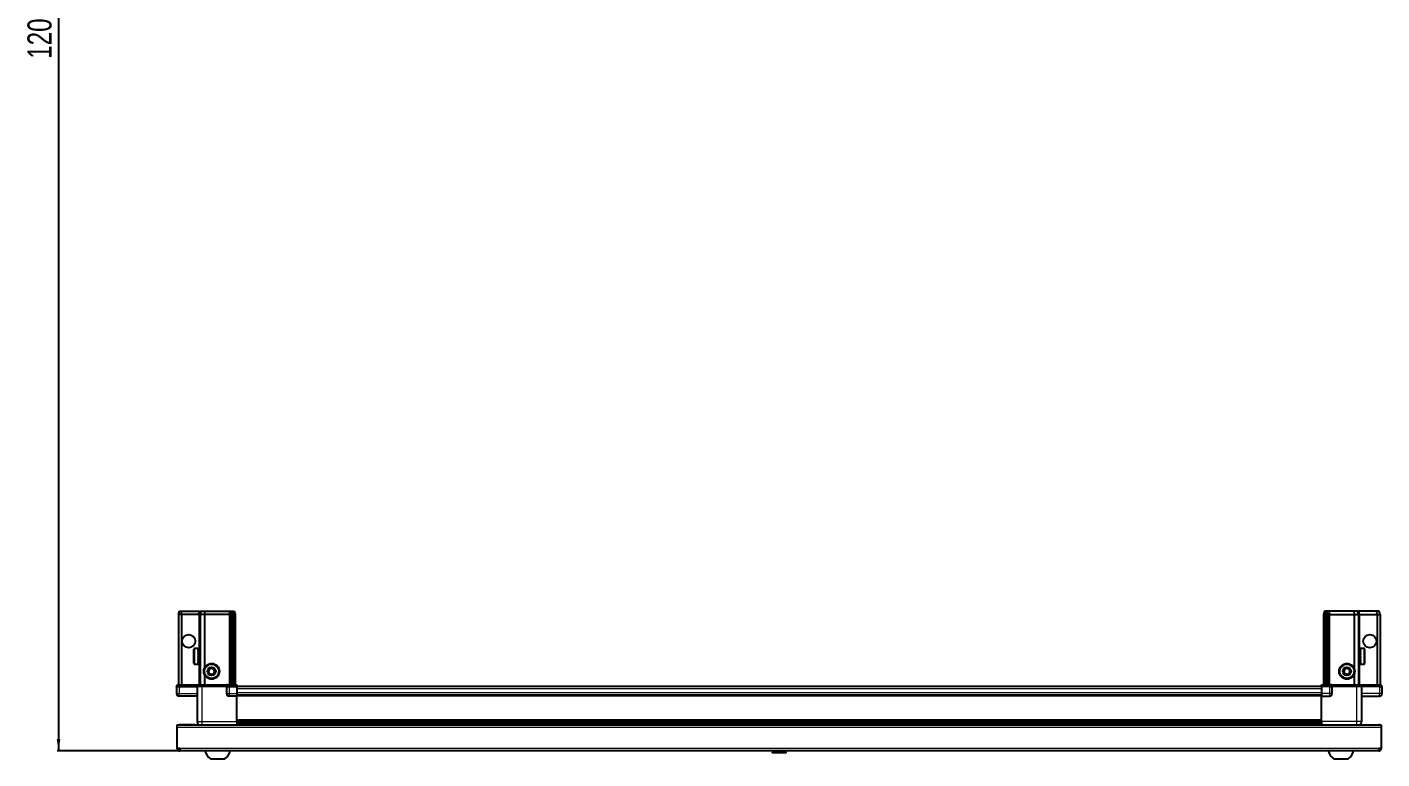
# Model space of a CAD drawing. Header units: millimetres. Extents: x -659 to 3179, y -1210 to 1460.
# Drawn here: x -627 to 497, y -1210 to -603 of the extents above; entities that cross this region are included whole.
import ezdxf

# ---------------------------------------------------------------- set-up
doc = ezdxf.new("R2010")
doc.units = ezdxf.units.MM
doc.layers.add('FORMAT', color=7, linetype='Continuous')
doc.styles.add('SLDTEXTSTYLE0', font='TXT', dxfattribs={"width": 0.75})
doc.dimstyles.new('SLDDIMSTYLE0', dxfattribs={"dimtxt": 20, "dimasz": 10, "dimexe": 0, "dimexo": 0.0625, "dimgap": 5, "dimtad": 2, "dimdec": 1, "dimrnd": 1e-09, "dimzin": 12, "dimdsep": 46, "dimtxsty": 'SLDTEXTSTYLE0', "dimsah": 1, "dimcen": 0.09, "dimadec": 0, "dimazin": 3, "dimtfac": 1, "dimtofl": 0, "dimtmove": 0, "dimatfit": 3, "dimfxl": 0, "dimfrac": 2, "dimtolj": 1, "dimtzin": 12, "dimarcsym": 0})

# ---------------------------------------------------------------- blocks, each defined once
blk = doc.blocks.new('_D_9')
at = {"layer": 'FORMAT'}
for p, q in [((-477.7, 3.8), (-602.1, 3.8)), ((-601.1, 3.8), (-601.1, -1203.2)), ((-500.5, -1203.2), (-602.1, -1203.2))]:
    blk.add_line(p, q, dxfattribs=at)
for points in [[(-601.1, 3.8), (-602.6, -6.2), (-599.5, -6.2)], [(-601.1, -1203.2), (-599.5, -1193.2), (-602.6, -1193.2)]]:
    blk.add_solid(points, dxfattribs=at)
at = {"layer": 'FORMAT', "insert": (-626.9, -629.3), "char_height": 20, "attachment_point": 1, "rotation": 90, "style": 'SLDTEXTSTYLE0'}
blk.add_mtext('1207', dxfattribs=at)

msp = doc.modelspace()

# ---------------------------------------------------------------- linework, layer by layer
at = {"color": 7, "linetype": 'Continuous', "lineweight": 25}
for p, q in [((-501.58, -1090.22), (-500.77, -1087.22)), ((-499.08, -1090.22), (-501.58, -1090.22)), ((-501.58, -1090.22), (-501.58, -1148.52)), ((-500.77, -1087.22), (-498.92, -1087.22)), ((-499.08, -1090.22), (-498.92, -1087.22)), ((-499.08, -1090.22), (-499.08, -1148.52)), ((-484.58, -1090.22), (-499.08, -1090.22)), ((-498.92, -1087.22), (-484.58, -1087.22)), ((-484.58, -1087.22), (-482.77, -1087.22)), ((-483.58, -1090.22), (-484.58, -1090.22)), ((-483.58, -1090.22), (-482.77, -1087.22)), ((-483.58, -1090.22), (-483.58, -1148.52)), ((-480.08, -1090.22), (-483.58, -1090.22)), ((-482.77, -1087.22), (-479.74, -1087.22)), ((-479.74, -1087.22), (-480.08, -1090.22)), ((-480.08, -1090.22), (-480.08, -1134.72)), ((-459.58, -1090.22), (-480.08, -1090.22)), ((-479.74, -1087.22), (-459.58, -1087.22)), ((-459.58, -1087.22), (-457.77, -1087.22)), ((-458.58, -1090.22), (-459.58, -1090.22)), ((-457.77, -1087.22), (-458.58, -1090.22)), ((-457.58, -1090.22), (-458.58, -1090.22)), ((-458.58, -1090.22), (-458.58, -1148.52)), ((-457.77, -1087.22), (-457.03, -1087.22)), ((-457.03, -1087.22), (-457.58, -1090.22)), ((-456.08, -1090.22), (-457.58, -1090.22)), ((-457.58, -1090.22), (-457.58, -1148.52)), ((-457.03, -1087.22), (-456.53, -1087.22)), ((-456.53, -1087.22), (-455.38, -1087.22)), ((-456.53, -1087.22), (-456.08, -1090.22)), ((-454.58, -1090.22), (-456.08, -1090.22)), ((-456.08, -1090.22), (-456.08, -1148.52)), ((-455.38, -1087.22), (-454.58, -1090.22)), ((-454.58, -1090.22), (-454.58, -1148.52)), ((449.23, -1087.22), (448.42, -1090.22)), ((448.42, -1090.22), (449.92, -1090.22)), ((448.42, -1090.22), (448.42, -1148.52)), ((450.38, -1087.22), (449.23, -1087.22)), ((450.38, -1087.22), (449.92, -1090.22)), ((449.92, -1090.22), (451.42, -1090.22)), ((449.92, -1090.22), (449.92, -1148.52)), ((450.88, -1087.22), (450.38, -1087.22)), ((450.88, -1087.22), (451.42, -1090.22)), ((451.62, -1087.22), (450.88, -1087.22)), ((451.42, -1090.22), (452.42, -1090.22)), ((451.42, -1090.22), (451.42, -1148.52)), ((451.62, -1087.22), (452.42, -1090.22)), ((453.42, -1087.22), (451.62, -1087.22)), ((452.42, -1090.22), (452.42, -1148.52)), ((452.42, -1090.22), (453.42, -1090.22)), ((473.59, -1087.22), (453.42, -1087.22)), ((453.42, -1090.22), (473.92, -1090.22)), ((473.59, -1087.22), (473.92, -1090.22)), ((476.62, -1087.22), (473.59, -1087.22)), ((473.92, -1090.22), (473.92, -1134.72)), ((473.92, -1090.22), (477.42, -1090.22)), ((477.42, -1090.22), (476.62, -1087.22)), ((478.42, -1087.22), (476.62, -1087.22)), ((477.42, -1090.22), (477.42, -1148.52)), ((477.42, -1090.22), (478.42, -1090.22)), ((492.77, -1087.22), (478.42, -1087.22)), ((478.42, -1090.22), (492.92, -1090.22)), ((492.92, -1090.22), (492.77, -1087.22)), ((494.62, -1087.22), (492.77, -1087.22)), ((492.92, -1090.22), (495.42, -1090.22)), ((492.92, -1090.22), (492.92, -1148.52)), ((495.42, -1090.22), (494.62, -1087.22)), ((495.42, -1090.22), (495.42, -1148.52)), ((-488.78, -1130.42), (-488.78, -1119.02)), ((-485.58, -1118.22), (-487.98, -1118.22)), ((-485.58, -1118.22), (-485.58, -1118.23)), ((-485.58, -1118.23), (-485.08, -1118.23)), ((-485.58, -1118.42), (-485.08, -1118.42)), ((-485.58, -1118.42), (-485.58, -1118.64)), ((-485.58, -1118.64), (-485.08, -1118.64)), ((-485.58, -1119.21), (-485.08, -1119.21)), ((-485.58, -1119.21), (-485.58, -1119.64)), ((-485.58, -1119.64), (-485.08, -1119.64)), ((-485.58, -1120.55), (-485.08, -1120.55)), ((-485.58, -1120.55), (-485.58, -1121.14)), ((-485.58, -1121.14), (-485.08, -1121.14)), ((-485.58, -1122.29), (-485.08, -1122.29)), ((-485.58, -1122.29), (-485.58, -1122.99)), ((-485.58, -1122.99), (-485.08, -1122.99)), ((-485.08, -1118.42), (-485.08, -1118.23)), ((-485.08, -1118.64), (-485.08, -1118.42)), ((-485.08, -1119.21), (-485.08, -1118.64)), ((-485.08, -1119.64), (-485.08, -1119.21)), ((-485.08, -1120.55), (-485.08, -1119.64)), ((-484.98, -1120.32), (-485.08, -1120.32)), ((-485.08, -1121.14), (-485.08, -1120.55)), ((-485.08, -1122.29), (-485.08, -1121.14)), ((-485.08, -1122.99), (-485.08, -1122.29)), ((-485.08, -1124.27), (-485.08, -1122.99)), ((-484.98, -1129.12), (-484.98, -1120.32)), ((-484.09, -1121.42), (-484.58, -1120.72)), ((-484.58, -1128.72), (-484.58, -1120.72)), ((-483.61, -1120.72), (-484.09, -1121.42)), ((-484.09, -1128.03), (-484.09, -1121.42)), ((-483.58, -1120.72), (-483.61, -1120.72)), ((-483.61, -1128.72), (-483.61, -1120.72)), ((477.46, -1120.72), (477.42, -1120.72)), ((477.94, -1121.42), (477.46, -1120.72)), ((477.46, -1120.72), (477.46, -1128.72)), ((478.42, -1120.72), (477.94, -1121.42)), ((477.94, -1121.42), (477.94, -1128.03)), ((478.42, -1120.72), (478.42, -1128.72)), ((478.92, -1120.32), (478.82, -1120.32)), ((478.82, -1120.32), (478.82, -1129.12)), ((481.82, -1118.22), (478.92, -1118.22)), ((479.42, -1118.23), (478.92, -1118.23)), ((478.92, -1118.23), (478.92, -1118.27)), ((478.92, -1118.27), (478.92, -1118.56)), ((479.42, -1118.27), (478.92, -1118.27)), ((479.42, -1118.56), (478.92, -1118.56)), ((478.92, -1118.56), (478.92, -1118.83)), ((479.42, -1118.83), (478.92, -1118.83)), ((478.92, -1118.83), (478.92, -1119.5)), ((479.42, -1119.5), (478.92, -1119.5)), ((478.92, -1119.5), (478.92, -1119.97)), ((478.92, -1119.97), (478.92, -1120.94)), ((479.42, -1119.97), (478.92, -1119.97)), ((479.42, -1120.94), (478.92, -1120.94)), ((478.92, -1120.94), (478.92, -1121.57)), ((478.92, -1121.57), (478.92, -1122.76)), ((479.42, -1121.57), (478.92, -1121.57)), ((479.42, -1122.76), (478.92, -1122.76)), ((478.92, -1122.76), (478.92, -1123.4)), ((479.42, -1123.4), (478.92, -1123.4)), ((478.92, -1123.48), (478.92, -1124.77)), ((479.42, -1123.48), (478.92, -1123.48)), ((479.42, -1118.27), (479.42, -1118.23)), ((479.42, -1118.83), (479.42, -1118.56)), ((479.42, -1119.97), (479.42, -1119.5)), ((479.42, -1121.57), (479.42, -1120.94)), ((479.42, -1123.48), (479.42, -1122.76)), ((482.62, -1119.02), (482.62, -1130.42)), ((-487.98, -1131.22), (-485.58, -1131.22)), ((-485.58, -1124.27), (-485.08, -1124.27)), ((-485.58, -1124.27), (-485.58, -1125.01)), ((-485.58, -1124.42), (-485.08, -1124.42)), ((-485.58, -1124.92), (-485.08, -1124.92)), ((-485.58, -1125.01), (-485.08, -1125.01)), ((-485.58, -1126.3), (-485.08, -1126.3)), ((-485.58, -1126.3), (-485.58, -1127)), ((-485.58, -1127), (-485.08, -1127)), ((-485.58, -1128.17), (-485.08, -1128.17)), ((-485.58, -1128.17), (-485.58, -1128.77)), ((-485.58, -1128.77), (-485.08, -1128.77)), ((-485.58, -1129.7), (-485.08, -1129.7)), ((-485.58, -1129.7), (-485.58, -1130.15)), ((-485.58, -1130.15), (-485.08, -1130.15)), ((-485.58, -1130.75), (-485.08, -1130.75)), ((-485.58, -1130.75), (-485.58, -1130.99)), ((-485.58, -1130.99), (-485.08, -1130.99)), ((-485.58, -1131.21), (-485.08, -1131.21)), ((-485.58, -1131.21), (-485.58, -1131.22)), ((-485.58, -1131.22), (-485.08, -1131.22)), ((-485.08, -1124.42), (-485.08, -1124.27)), ((-485.08, -1125.01), (-485.08, -1124.92)), ((-485.08, -1126.3), (-485.08, -1125.01)), ((-485.08, -1127), (-485.08, -1126.3)), ((-485.08, -1128.17), (-485.08, -1127)), ((-485.08, -1128.77), (-485.08, -1128.17)), ((-485.08, -1129.7), (-485.08, -1128.77)), ((-485.08, -1129.12), (-484.98, -1129.12)), ((-485.08, -1130.15), (-485.08, -1129.7)), ((-485.08, -1130.75), (-485.08, -1130.15)), ((-485.08, -1130.99), (-485.08, -1130.75)), ((-485.08, -1131.21), (-485.08, -1130.99)), ((-485.08, -1131.22), (-485.08, -1131.21)), ((-484.58, -1128.72), (-484.09, -1128.03)), ((-484.09, -1128.03), (-483.61, -1128.72)), ((-483.61, -1128.72), (-483.58, -1128.72)), ((477.42, -1128.72), (477.46, -1128.72)), ((477.46, -1128.72), (477.94, -1128.03)), ((477.94, -1128.03), (478.42, -1128.72)), ((478.82, -1129.12), (478.92, -1129.12)), ((479.42, -1124.77), (478.92, -1124.77)), ((479.42, -1125.26), (478.92, -1125.26)), ((478.92, -1125.26), (478.92, -1125.51)), ((478.92, -1125.51), (478.92, -1126.78)), ((479.42, -1125.51), (478.92, -1125.51)), ((479.42, -1126.78), (478.92, -1126.78)), ((478.92, -1126.78), (478.92, -1127.47)), ((478.92, -1127.47), (478.92, -1128.59)), ((479.42, -1127.47), (478.92, -1127.47)), ((479.42, -1128.59), (478.92, -1128.59)), ((478.92, -1128.59), (478.92, -1129.15)), ((478.92, -1129.15), (478.92, -1130.01)), ((479.42, -1129.15), (478.92, -1129.15)), ((479.42, -1130.01), (478.92, -1130.01)), ((478.92, -1130.01), (478.92, -1130.41)), ((478.92, -1130.41), (478.92, -1130.92)), ((479.42, -1130.41), (478.92, -1130.41)), ((479.42, -1130.92), (478.92, -1130.92)), ((478.92, -1130.92), (478.92, -1131.1)), ((478.92, -1131.1), (478.92, -1131.22)), ((479.42, -1131.1), (478.92, -1131.1)), ((478.92, -1131.22), (481.82, -1131.22)), ((479.42, -1125.51), (479.42, -1124.77)), ((479.42, -1127.47), (479.42, -1126.78)), ((479.42, -1129.15), (479.42, -1128.59)), ((479.42, -1130.41), (479.42, -1130.01)), ((479.42, -1131.1), (479.42, -1130.92)), ((-480.08, -1139.72), (-480.08, -1148.52)), ((473.92, -1139.72), (473.92, -1148.52)), ((-502.58, -1148.52), (-503.08, -1149.39)), ((-503.08, -1149.72), (-503.08, -1149.39)), ((-503.08, -1149.72), (-501.08, -1149.72)), ((-503.08, -1149.72), (-503.08, -1155.72)), ((-501.08, -1148.52), (-502.58, -1148.52)), ((-501.08, -1148.52), (-486.28, -1148.52)), ((-486.28, -1149.72), (-501.08, -1149.72)), ((-501.08, -1149.72), (-486.28, -1149.72)), ((-486.08, -1157.72), (-501.08, -1157.72)), ((-486.28, -1148.52), (-486.08, -1148.52)), ((-486.08, -1149.72), (-486.28, -1149.72)), ((-486.08, -1149.72), (-486.08, -1148.52)), ((-486.08, -1148.52), (-482.08, -1148.52)), ((-482.08, -1149.72), (-486.08, -1149.72)), ((-486.08, -1149.72), (-486.08, -1178.72)), ((-482.08, -1148.52), (-461.78, -1148.52)), ((-461.78, -1149.72), (-482.08, -1149.72)), ((-461.78, -1148.52), (-461.58, -1148.52)), ((-461.58, -1149.72), (-461.78, -1149.72)), ((-461.58, -1149.72), (-461.58, -1148.52)), ((-460.9, -1148.52), (-461.58, -1148.52)), ((-461.58, -1149.72), (-459.58, -1149.72)), ((-461.58, -1149.72), (-461.58, -1155.72)), ((-460.9, -1148.52), (-453.08, -1148.52)), ((-453.08, -1149.39), (-459.58, -1149.39)), ((-453.08, -1149.72), (-459.58, -1149.72)), ((-459.58, -1149.72), (-453.08, -1149.72)), ((-453.08, -1157.72), (-459.58, -1157.72)), ((-453.08, -1148.52), (-453.08, -1149.39)), ((-453.08, -1149.39), (-453.08, -1149.39)), ((-453.08, -1149.72), (-453.08, -1149.39)), ((-453.08, -1149.72), (-453.08, -1149.72)), ((-453.08, -1149.72), (-453.08, -1155.72)), ((446.92, -1149.87), (-453.08, -1149.87)), ((-453.08, -1155.72), (-453.08, -1157.72)), ((446.92, -1157.07), (-453.08, -1157.07)), ((-453.08, -1178.72), (-453.08, -1157.72)), ((446.92, -1148.52), (454.75, -1148.52)), ((446.92, -1149.39), (446.92, -1148.52)), ((453.42, -1149.39), (446.92, -1149.39)), ((446.92, -1149.72), (446.92, -1149.39)), ((453.42, -1149.72), (446.92, -1149.72)), ((446.92, -1149.72), (446.92, -1155.72)), ((446.92, -1155.72), (446.92, -1157.72)), ((446.92, -1157.72), (453.42, -1157.72)), ((446.92, -1178.72), (446.92, -1157.72)), ((453.42, -1149.72), (455.42, -1149.72)), ((455.42, -1149.72), (453.42, -1149.72)), ((455.42, -1148.52), (454.75, -1148.52)), ((455.42, -1149.72), (455.42, -1148.52)), ((455.42, -1148.52), (455.62, -1148.52)), ((455.62, -1149.72), (455.42, -1149.72)), ((455.42, -1149.72), (455.42, -1155.72)), ((455.62, -1148.52), (475.92, -1148.52)), ((475.92, -1149.72), (455.62, -1149.72)), ((475.92, -1148.52), (479.92, -1148.52)), ((479.92, -1149.72), (475.92, -1149.72)), ((479.92, -1149.72), (479.92, -1148.52)), ((479.92, -1148.52), (480.12, -1148.52)), ((480.12, -1149.72), (479.92, -1149.72)), ((479.92, -1149.72), (479.92, -1178.72)), ((479.92, -1157.72), (494.92, -1157.72)), ((480.12, -1148.52), (494.92, -1148.52)), ((494.92, -1149.72), (480.12, -1149.72)), ((496.42, -1148.52), (494.92, -1148.52)), ((494.92, -1149.72), (496.92, -1149.72)), ((496.92, -1149.39), (496.42, -1148.52)), ((496.92, -1149.39), (496.42, -1148.52)), ((496.92, -1149.72), (496.92, -1149.39)), ((496.92, -1149.72), (496.92, -1149.39)), ((496.92, -1149.72), (496.92, -1149.72)), ((496.92, -1149.72), (496.92, -1155.72)), ((-453.08, -1179.75), (446.92, -1179.75)), ((-453.08, -1179.78), (446.92, -1179.78)), ((-502.58, -1183.82), (-502.58, -1181.72)), ((-502.58, -1181.72), (496.42, -1181.72)), ((-502.58, -1201.12), (-502.58, -1183.82)), ((-487.58, -1181.62), (-500.48, -1181.62)), ((-487.58, -1181.62), (-487.58, -1181.72)), ((-429.2, -1181.57), (-453.08, -1181.57)), ((-434.58, -1181.72), (-434.58, -1181.57)), ((-434.54, -1181.72), (-434.54, -1181.57)), ((-434.27, -1181.72), (-434.27, -1181.57)), ((-434.01, -1181.72), (-434.01, -1181.57)), ((-433.36, -1181.72), (-433.36, -1181.57)), ((-432.89, -1181.72), (-432.89, -1181.57)), ((-431.93, -1181.72), (-431.93, -1181.57)), ((-431.31, -1181.72), (-431.31, -1181.57)), ((-430.12, -1181.72), (-430.12, -1181.57)), ((-429.46, -1181.72), (-429.46, -1181.57)), ((-429.41, -1181.72), (-429.41, -1181.57)), ((-428.11, -1181.57), (-429.2, -1181.57)), ((-428.11, -1181.72), (-428.11, -1181.57)), ((-428.11, -1181.57), (-428.11, -1181.57)), ((-427.38, -1181.57), (-428.11, -1181.57)), ((-428.1, -1181.72), (-428.1, -1181.57)), ((-427.6, -1181.72), (-427.6, -1181.57)), ((-427.37, -1181.57), (-427.38, -1181.57)), ((-427.37, -1181.72), (-427.37, -1181.57)), ((-426.96, -1181.57), (-427.37, -1181.57)), ((420.8, -1181.57), (-426.96, -1181.57)), ((-426.1, -1181.72), (-426.1, -1181.57)), ((-425.41, -1181.72), (-425.41, -1181.57)), ((-424.28, -1181.72), (-424.28, -1181.57)), ((-423.71, -1181.72), (-423.71, -1181.57)), ((-422.84, -1181.72), (-422.84, -1181.57)), ((-422.44, -1181.72), (-422.44, -1181.57)), ((-421.91, -1181.72), (-421.91, -1181.57)), ((-421.71, -1181.72), (-421.71, -1181.57)), ((-421.58, -1181.72), (-421.58, -1181.57)), ((415.43, -1181.72), (415.43, -1181.57)), ((415.6, -1181.72), (415.6, -1181.57)), ((415.81, -1181.72), (415.81, -1181.57)), ((416.37, -1181.72), (416.37, -1181.57)), ((416.79, -1181.72), (416.79, -1181.57)), ((417.68, -1181.72), (417.68, -1181.57)), ((418.27, -1181.72), (418.27, -1181.57)), ((419.41, -1181.72), (419.41, -1181.57)), ((420.11, -1181.72), (420.11, -1181.57)), ((421.39, -1181.57), (420.8, -1181.57)), ((421.39, -1181.72), (421.39, -1181.57)), ((421.39, -1181.57), (421.39, -1181.57)), ((422.12, -1181.57), (421.39, -1181.57)), ((421.56, -1181.72), (421.56, -1181.57)), ((422.06, -1181.72), (422.06, -1181.57)), ((422.12, -1181.72), (422.12, -1181.57)), ((423.04, -1181.57), (422.12, -1181.57)), ((422.12, -1181.57), (422.12, -1181.57)), ((446.92, -1181.57), (423.04, -1181.57)), ((423.41, -1181.72), (423.41, -1181.57)), ((424.12, -1181.72), (424.12, -1181.57)), ((425.3, -1181.72), (425.3, -1181.57)), ((425.9, -1181.72), (425.9, -1181.57)), ((426.85, -1181.72), (426.85, -1181.57)), ((427.3, -1181.72), (427.3, -1181.57)), ((427.92, -1181.72), (427.92, -1181.57)), ((428.16, -1181.72), (428.16, -1181.57)), ((428.4, -1181.72), (428.4, -1181.57)), ((428.42, -1181.72), (428.42, -1181.57)), ((481.42, -1181.62), (481.42, -1181.72)), ((481.42, -1181.62), (494.32, -1181.62)), ((496.42, -1181.72), (496.42, -1183.82)), ((496.42, -1183.82), (496.42, -1201.12)), ((-500.48, -1201.12), (-502.58, -1201.12)), ((-500.48, -1201.12), (-500.48, -1203.22)), ((496.42, -1201.12), (494.32, -1201.12)), ((494.32, -1203.22), (494.32, -1201.12)), ((494.32, -1203.22), (-500.48, -1203.22)), ((-475.08, -1209.82), (-463.08, -1209.82)), ((-7.88, -1203.22), (-8.86, -1204.21)), ((-8.86, -1204.21), (-8.86, -1204.72)), ((2.71, -1204.21), (-8.86, -1204.21)), ((2.71, -1204.72), (-8.86, -1204.72)), ((2.71, -1204.21), (1.72, -1203.22)), ((2.71, -1204.72), (2.71, -1204.21)), ((456.92, -1209.82), (468.92, -1209.82))]:
    msp.add_line(p, q, dxfattribs=at)
at = {"color": 8, "linetype": 'Continuous', "lineweight": 18}
for p, q in [((-484.58, -1090.22), (-484.58, -1087.22)), ((-484.58, -1090.22), (-484.58, -1120.72)), ((-459.58, -1087.22), (-459.58, -1090.22)), ((-459.58, -1090.22), (-459.58, -1148.52)), ((453.42, -1087.22), (453.42, -1090.22)), ((453.42, -1090.22), (453.42, -1148.52)), ((478.42, -1090.22), (478.42, -1087.22)), ((478.42, -1090.22), (478.42, -1120.72)), ((-487.98, -1131.22), (-487.98, -1118.22)), ((481.82, -1118.22), (481.82, -1131.22)), ((-484.58, -1128.72), (-484.58, -1148.52)), ((478.42, -1128.72), (478.42, -1148.52)), ((-503.08, -1155.72), (-501.08, -1155.72)), ((-501.08, -1149.72), (-501.08, -1148.52)), ((-501.08, -1149.72), (-501.08, -1155.72)), ((-501.08, -1155.72), (-486.08, -1155.72)), ((-501.08, -1157.72), (-501.08, -1155.72)), ((-486.28, -1149.72), (-486.28, -1148.52)), ((-482.08, -1149.72), (-482.08, -1148.52)), ((-482.08, -1149.72), (-482.08, -1178.72)), ((-461.78, -1149.72), (-461.78, -1148.52)), ((-461.58, -1155.72), (-459.58, -1155.72)), ((-459.58, -1149.72), (-459.58, -1149.39)), ((-459.58, -1149.72), (-459.58, -1155.72)), ((-459.58, -1155.72), (-453.08, -1155.72)), ((-459.58, -1155.72), (-459.58, -1157.72)), ((-453.08, -1149.72), (-453.08, -1149.39)), ((446.92, -1151.87), (-453.08, -1151.87)), ((446.92, -1155.07), (-453.08, -1155.07)), ((446.92, -1157.72), (-453.08, -1157.72)), ((453.42, -1155.72), (446.92, -1155.72)), ((453.42, -1149.72), (453.42, -1149.39)), ((453.42, -1149.72), (453.42, -1155.72)), ((453.42, -1155.72), (453.42, -1157.72)), ((455.42, -1155.72), (453.42, -1155.72)), ((455.62, -1148.52), (455.62, -1149.72)), ((475.92, -1149.72), (475.92, -1148.52)), ((475.92, -1149.72), (475.92, -1178.72)), ((494.92, -1155.72), (479.92, -1155.72)), ((480.12, -1148.52), (480.12, -1149.72)), ((494.92, -1149.72), (494.92, -1148.52)), ((494.92, -1149.72), (494.92, -1155.72)), ((496.92, -1155.72), (494.92, -1155.72)), ((494.92, -1157.72), (494.92, -1155.72)), ((-482.08, -1178.72), (-453.08, -1178.72)), ((-453.08, -1177.13), (446.92, -1177.13)), ((446.92, -1178.54), (-453.08, -1178.54)), ((475.92, -1178.72), (446.92, -1178.72)), ((496.42, -1183.82), (-502.58, -1183.82)), ((-500.48, -1181.72), (-500.48, -1181.62)), ((-453.08, -1180.99), (446.92, -1180.99)), ((494.32, -1181.72), (494.32, -1181.62)), ((494.32, -1201.12), (-500.48, -1201.12))]:
    msp.add_line(p, q, dxfattribs=at)
at = {"color": 7, "linetype": 'Continuous', "lineweight": 25, "flags": 128}
for points in [[(-500.48, -1181.62), (-500.89, -1181.67), (-501.12, -1181.72)], [(494.96, -1181.72), (494.73, -1181.67), (494.32, -1181.62)]]:
    msp.add_lwpolyline(points, dxfattribs=at)
at = {"color": 7, "linetype": 'Continuous', "lineweight": 25}
for centre, radius in [((-493.08, -1112.22), 5.5), ((486.92, -1112.22), 5.5), ((-474.08, -1137.22), 6.5), ((-474.08, -1137.22), 3.46), ((467.92, -1137.22), 6.5), ((467.92, -1137.22), 3.46)]:
    msp.add_circle(centre, radius, dxfattribs=at)
at = {"color": 8, "linetype": 'Continuous', "lineweight": 18}
for centre in [(-474.08, -1137.22), (467.92, -1137.22)]:
    msp.add_circle(centre, 5.7, dxfattribs=at)
at = {"color": 7, "linetype": 'Continuous', "lineweight": 25}
for centre, radius, start, end in [((-487.98, -1119.02), 0.8, 90, 180), ((-484.58, -1120.32), 0.4, 180, 270), ((478.42, -1120.32), 0.4, 270, 0), ((481.82, -1119.02), 0.8, 0, 90), ((-487.98, -1130.42), 0.8, 180, 270), ((-484.58, -1129.12), 0.4, 90, 180), ((-474.08, -1137.22), 2.5, 87.37605, 147.37605), ((-474.08, -1137.22), 2.5, 27.37605, 87.37605), ((467.92, -1137.22), 2.5, 74.67671, 134.67671), ((467.92, -1137.22), 2.5, 14.67671, 74.67671), ((478.42, -1129.12), 0.4, 0, 90), ((481.82, -1130.42), 0.8, 270, 0), ((-474.08, -1137.22), 2.5, 147.37605, 207.37605), ((-474.08, -1137.22), 2.5, 207.37605, 267.37605), ((-474.08, -1137.22), 2.5, 267.37605, 327.37605), ((-474.08, -1137.22), 2.5, 327.37605, 27.37605), ((467.92, -1137.22), 2.5, 134.67671, 194.67671), ((467.92, -1137.22), 2.5, 194.67671, 254.67671), ((467.92, -1137.22), 2.5, 254.67671, 314.67671), ((467.92, -1137.22), 2.5, 314.67671, 14.67671), ((-501.08, -1155.72), 2, 180, 270), ((-459.58, -1155.72), 2, 180, 270), ((453.42, -1155.72), 2, 270, 0), ((494.92, -1155.72), 2, 270, 0), ((-500.48, -1201.12), 2.1, 180, 270), ((-500.48, -1201.12), 0.6, 180, 270), ((494.32, -1201.12), 2.1, 270, 0), ((494.32, -1201.12), 0.6, 270, 0), ((-468.05, -1200.2), 11.91, 194.70035, 233.8734), ((-470.1, -1200.2), 11.91, 306.1266, 345.29965), ((463.95, -1200.2), 11.91, 194.70035, 233.8734), ((461.9, -1200.2), 11.91, 306.1266, 345.29965)]:
    msp.add_arc(centre, radius, start, end, dxfattribs=at)
for centre, start_param, end_param in [((-459.58, -1145.93), 2.4188584, 3.1415927), ((453.42, -1145.93), 3.1415927, 3.8643269)]:
    msp.add_ellipse(centre, major_axis=(0, 3.46), ratio=0.5773503, start_param=start_param, end_param=end_param, dxfattribs=at)
for points, knots in [([(-476.96, -1137.09), (-476.68, -1136.66), (-476.16, -1135.85), (-475.65, -1135.04), (-475.41, -1134.66)], [0, 0, 0, 0, 0.5346859, 1, 1, 1, 1]), ([(-475.41, -1134.66), (-474.89, -1134.69), (-473.93, -1134.73), (-472.97, -1134.77), (-472.52, -1134.79)], [0, 0, 0, 0, 0.5346859, 1, 1, 1, 1]), ([(-472.52, -1134.79), (-472.36, -1135.1), (-471.98, -1135.83), (-471.53, -1136.71), (-471.25, -1137.25), (-471.19, -1137.36)], [0, 0, 0, 0, 0.3629006, 0.8668753, 1, 1, 1, 1]), ([(465.14, -1136.46), (465.51, -1136.1), (466.19, -1135.42), (466.87, -1134.75), (467.19, -1134.43)], [0, 0, 0, 0, 0.53468586, 1, 1, 1, 1]), ([(467.19, -1134.43), (467.69, -1134.57), (468.62, -1134.82), (469.54, -1135.08), (469.98, -1135.2)], [0, 0, 0, 0, 0.5346859, 1, 1, 1, 1]), ([(469.98, -1135.2), (470.01, -1135.32), (470.16, -1135.9), (470.41, -1136.86), (470.62, -1137.65), (470.71, -1137.99)], [0, 0, 0, 0, 0.1331247, 0.6370994, 1, 1, 1, 1]), ([(-475.63, -1139.66), (-475.69, -1139.55), (-475.97, -1139.01), (-476.42, -1138.13), (-476.8, -1137.4), (-476.96, -1137.09)], [0, 0, 0, 0, 0.1331247, 0.6370994, 1, 1, 1, 1]), ([(-472.75, -1139.79), (-473.27, -1139.76), (-474.23, -1139.72), (-475.19, -1139.68), (-475.63, -1139.66)], [0, 0, 0, 0, 0.5346859, 1, 1, 1, 1]), ([(-471.19, -1137.36), (-471.47, -1137.79), (-471.99, -1138.6), (-472.51, -1139.41), (-472.75, -1139.79)], [0, 0, 0, 0, 0.5346859, 1, 1, 1, 1]), ([(465.87, -1139.25), (465.78, -1138.92), (465.57, -1138.12), (465.32, -1137.16), (465.17, -1136.58), (465.14, -1136.46)], [0, 0, 0, 0, 0.3629006, 0.8668753, 1, 1, 1, 1]), ([(468.65, -1140.02), (468.16, -1139.88), (467.23, -1139.63), (466.3, -1139.37), (465.87, -1139.25)], [0, 0, 0, 0, 0.5346859, 1, 1, 1, 1]), ([(470.71, -1137.99), (470.34, -1138.35), (469.65, -1139.03), (468.97, -1139.7), (468.65, -1140.02)], [0, 0, 0, 0, 0.5346859, 1, 1, 1, 1]), ([(-486.08, -1178.72), (-486.03, -1179.16), (-485.96, -1179.84), (-485.52, -1180.66), (-485.07, -1181.21), (-484.66, -1181.57), (-484.4, -1181.7), (-484.36, -1181.72)], [0, 0, 0, 0, 0.3630185, 0.5584377, 0.7580039, 0.9575702, 1, 1, 1, 1]), ([(-453.08, -1178.72), (-453.08, -1179.12), (-453.08, -1179.91), (-453.08, -1180.93), (-453.08, -1181.56), (-453.08, -1181.71), (-453.08, -1181.72)], [0, 0, 0, 0, 0.32552014, 0.65104028, 0.97656042, 1, 1, 1, 1]), ([(446.92, -1178.72), (446.92, -1179.12), (446.92, -1179.91), (446.92, -1180.93), (446.92, -1181.56), (446.92, -1181.71), (446.92, -1181.72)], [0, 0, 0, 0, 0.3255201, 0.6510403, 0.9765604, 1, 1, 1, 1]), ([(479.92, -1178.72), (479.88, -1179.16), (479.8, -1179.84), (479.37, -1180.66), (478.91, -1181.21), (478.51, -1181.57), (478.25, -1181.7), (478.2, -1181.72)], [0, 0, 0, 0, 0.3630185, 0.5584377, 0.7580039, 0.9575702, 1, 1, 1, 1])]:
    msp.add_open_spline(points, degree=3, knots=knots, dxfattribs=at)
at = {"color": 8, "linetype": 'Continuous', "lineweight": 18}
for points in [[(-486.08, -1178.72), (-486.02, -1178.72), (-485.9, -1178.72), (-484.97, -1178.72), (-483.65, -1178.72), (-482.6, -1178.72), (-482.08, -1178.72)], [(479.92, -1178.72), (479.86, -1178.72), (479.74, -1178.72), (478.82, -1178.72), (477.49, -1178.72), (476.45, -1178.72), (475.92, -1178.72)]]:
    msp.add_open_spline(points, degree=3, dxfattribs=at)
for points, knots in [([(-482.08, -1178.72), (-482.08, -1179.16), (-482.08, -1179.84), (-482.08, -1180.66), (-482.08, -1181.21), (-482.08, -1181.57), (-482.08, -1181.7), (-482.08, -1181.72)], [0, 0, 0, 0, 0.3630185, 0.5584377, 0.7580039, 0.9575702, 1, 1, 1, 1]), ([(475.92, -1178.72), (475.92, -1179.16), (475.92, -1179.84), (475.92, -1180.66), (475.92, -1181.21), (475.92, -1181.57), (475.92, -1181.7), (475.92, -1181.72)], [0, 0, 0, 0, 0.36301846, 0.55843766, 0.75800394, 0.95757021, 1, 1, 1, 1])]:
    msp.add_open_spline(points, degree=3, knots=knots, dxfattribs=at)

# ---------------------------------------------------------------- dimensions: what is measured, and where the dimension line sits
at = {"layer": 'FORMAT'}
dim = msp.add_linear_dim(base=(-601.08, -1203.22), p1=(-477.71, 3.78), p2=(-500.48, -1203.22), angle=90, dimstyle='SLDDIMSTYLE0', dxfattribs=at)
dim.commit()
dim.dimension.update_dxf_attribs({"geometry": '_D_9', "text_midpoint": (-601.08, -599.72), "dimtype": 160})

doc.saveas('drawing.dxf')
